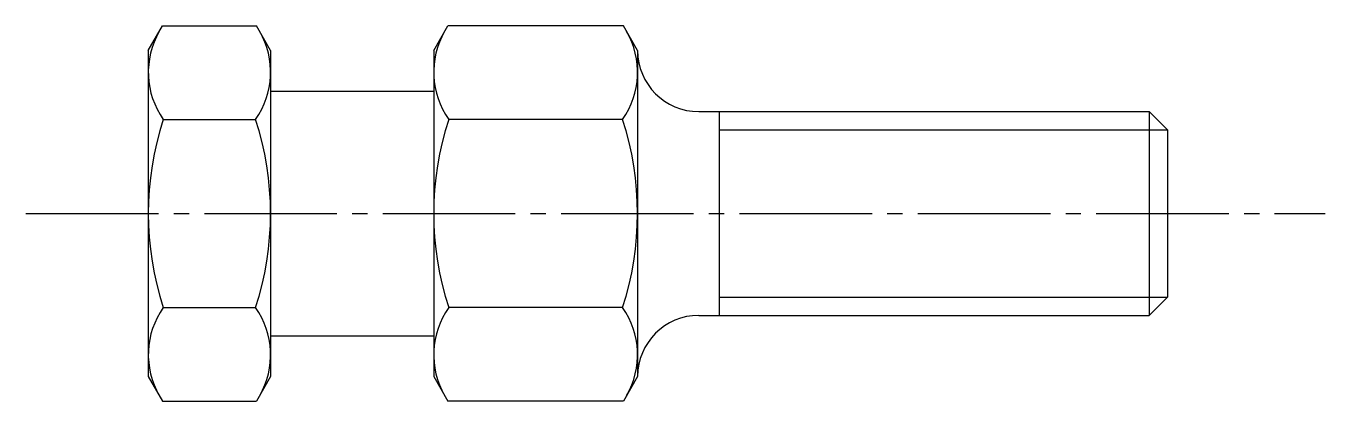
# Model space of a CAD drawing. Extents: x 201 to 308, y -14 to 101.
# Drawn here: x 276.27 to 308.13, y 91.56 to 100.76 of the extents above; entities outside this region: 2.
import ezdxf

# ---------------------------------------------------------------- set-up
doc = ezdxf.new("R2010")
doc.units = 0
doc.header["$LTSCALE"] = 0.25
doc.linetypes.add('CENTER', pattern=[17.5, 13, -1.5, 1.5, -1.5])
doc.layers.get('0').update_dxf_attribs({"linetype": 'CONTINUOUS'})
doc.layers.add('CENTER', color=1, linetype='CENTER')
doc.styles.get("Standard").update_dxf_attribs({"font": 'txt.shx'})

msp = doc.modelspace()

# ---------------------------------------------------------------- linework, layer by layer
for p, q in [((279.272, 100.156), (279.618, 100.756)), ((279.618, 100.756), (281.925, 100.756)), ((282.272, 100.156), (281.925, 100.756)), ((286.272, 100.156), (286.618, 100.756)), ((290.925, 100.756), (286.618, 100.756)), ((291.272, 100.156), (290.925, 100.756)), ((279.272, 100.156), (279.272, 92.156)), ((282.272, 100.156), (282.272, 92.156)), ((286.272, 100.156), (286.272, 92.156)), ((291.272, 100.156), (291.272, 92.156)), ((282.272, 99.156), (286.272, 99.156)), ((279.639, 98.466), (281.905, 98.466)), ((290.905, 98.466), (286.639, 98.466)), ((292.772, 98.656), (303.822, 98.656)), ((303.822, 98.656), (303.822, 93.656)), ((303.822, 98.656), (304.272, 98.206)), ((279.272, 98.156), (279.272, 98.156)), ((304.272, 98.206), (304.272, 94.106)), ((279.272, 96.156), (279.272, 96.156)), ((303.822, 93.656), (304.272, 94.106)), ((279.639, 93.847), (281.905, 93.847)), ((290.905, 93.847), (286.639, 93.847)), ((292.772, 93.656), (303.822, 93.656)), ((282.272, 93.156), (286.272, 93.156)), ((279.272, 92.156), (279.618, 91.556)), ((282.272, 92.156), (281.925, 91.556)), ((286.272, 92.156), (286.618, 91.556)), ((291.272, 92.156), (290.925, 91.556)), ((279.618, 91.556), (281.925, 91.556)), ((290.925, 91.556), (286.618, 91.556))]:
    msp.add_line(p, q)
at = {"color": 3}
for p, q in [((293.272, 98.656), (293.272, 93.656)), ((293.272, 98.206), (304.272, 98.206)), ((293.272, 94.106), (304.272, 94.106))]:
    msp.add_line(p, q, dxfattribs=at)
for centre, radius, start, end in [((281.272, 99.62), 2, 150, 215.2644), ((280.272, 99.62), 2, 324.7356, 30), ((288.272, 99.62), 2, 150, 215.2644), ((289.272, 99.62), 2, 324.7356, 30), ((292.772, 100.156), 1.5, 180, 270), ((286.721, 96.156), 7.449, 161.9403, 198.0597), ((274.822, 96.156), 7.449, 341.9403, 18.0597), ((293.721, 96.156), 7.449, 161.9403, 198.0597), ((283.822, 96.156), 7.449, 341.9403, 18.0597), ((281.272, 92.692), 2, 144.7356, 210), ((280.272, 92.692), 2, 330, 35.2644), ((288.272, 92.692), 2, 144.7356, 210), ((289.272, 92.692), 2, 330, 35.2644), ((292.772, 92.156), 1.5, 90, 180)]:
    msp.add_arc(centre, radius, start, end)
at = {"layer": 'CENTER', "color": 1, "linetype": 'CENTER'}
msp.add_line((276.272, 96.156), (308.133, 96.156), dxfattribs=at)

# ---------------------------------------------------------------- texts
for s, p in [('FJD 5-0.8-4', (199.398, 15.653)), ('FJD0508', (199.398, -14.347))]:
    msp.add_text(s, height=8).set_placement(p)

doc.saveas('drawing.dxf')
